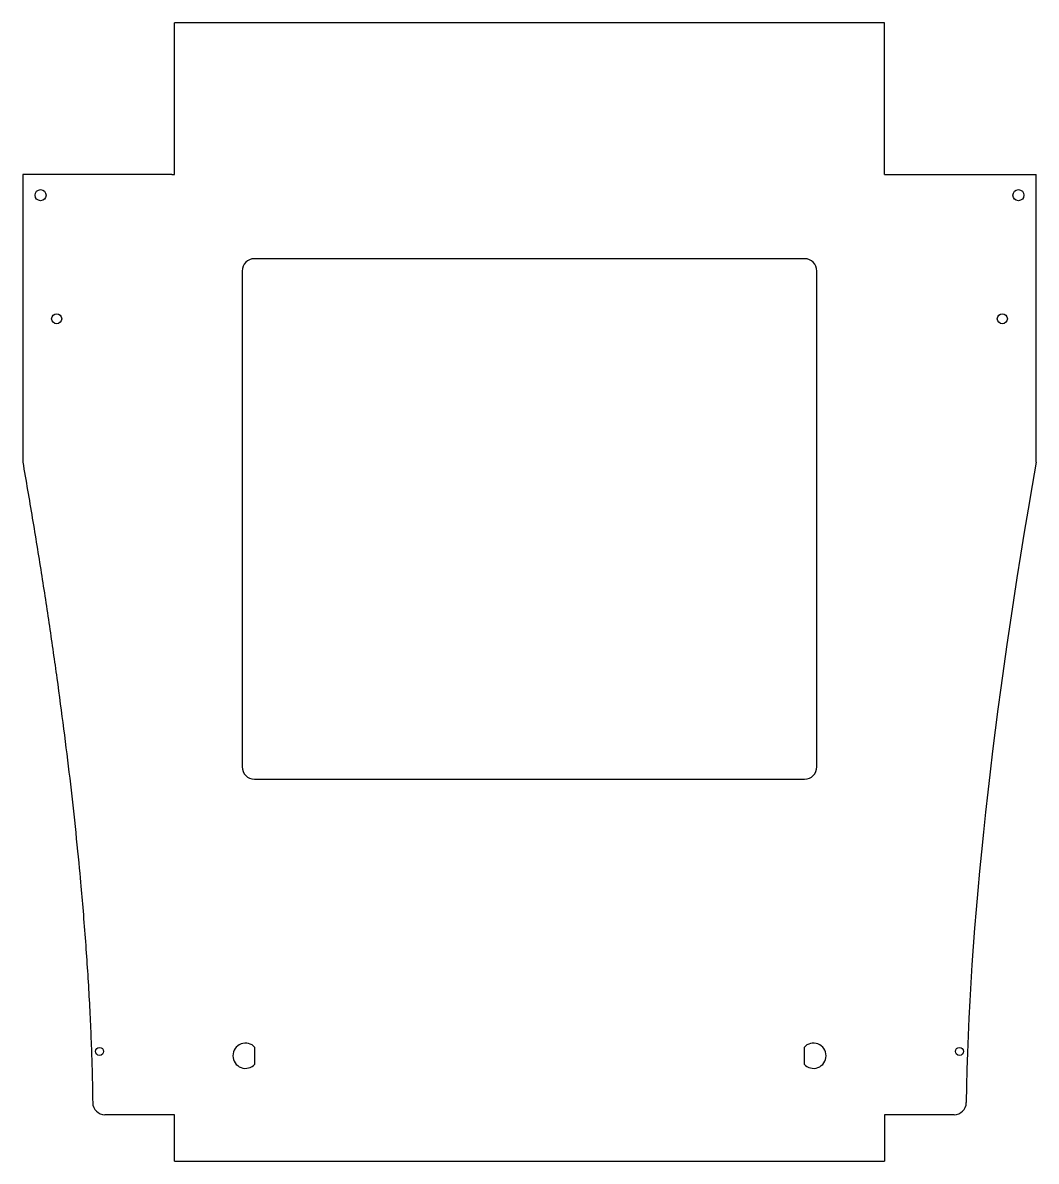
# Model space of a CAD drawing. Header units: millimetres. Extents: x -413 to 413, y -433 to 493.
import ezdxf

# ---------------------------------------------------------------- set-up
doc = ezdxf.new("R2010")
doc.units = ezdxf.units.MM

msp = doc.modelspace()

# ---------------------------------------------------------------- linework, layer by layer
at = {"color": 7, "linetype": 'Continuous', "lineweight": 25}
for p, q in [((289.06, 493.42), (-289.06, 493.42)), ((-289.06, 369.85), (-289.06, 493.42)), ((289.06, 369.85), (289.06, 493.42)), ((-291.36, 369.85), (-412.63, 369.85)), ((-412.63, 369.85), (-412.63, 135.82)), ((-291.36, 369.85), (-289.03, 369.82)), ((-289.06, 369.85), (-289.03, 369.82)), ((289.06, 369.85), (412.63, 369.85)), ((412.63, 135.82), (412.63, 369.85)), ((224.03, 301.32), (-224.03, 301.32)), ((-234.03, 291.32), (-234.03, -112.32)), ((234.03, -112.32), (234.03, 291.32)), ((-224.03, -122.32), (224.03, -122.32)), ((-223.56, -354.31), (-223.56, -340.78)), ((223.56, -340.78), (223.56, -354.31)), ((-289.03, -395.55), (-345.67, -395.55)), ((-289.03, -433.41), (-289.03, -395.55)), ((289.03, -395.55), (289.03, -433.41)), ((345.67, -395.55), (289.03, -395.55)), ((-289.03, -433.41), (289.03, -433.41))]:
    msp.add_line(p, q, dxfattribs=at)
for centre, radius in [((-398.13, 353.05), 4.5), ((398.13, 353.05), 4.5), ((-385.03, 252.45), 4.1), ((385.03, 252.45), 4.1), ((-350.11, -343.98), 3.25), ((350.11, -343.98), 3.25)]:
    msp.add_circle(centre, radius, dxfattribs=at)
for centre, radius, start, end in [((-224.03, 291.32), 10, 90, 180), ((224.03, 291.32), 10, 0, 90), ((-224.03, -112.32), 10, 180, 270), ((224.03, -112.32), 10, 270, 0), ((-231.26, -347.55), 10.25, 41.30387, 318.69613), ((231.26, -347.55), 10.25, 221.30387, 138.69613), ((-345.67, -385.55), 10, 180.75528, 270), ((345.67, -385.55), 10, 270, 359.24472)]:
    msp.add_arc(centre, radius, start, end, dxfattribs=at)
for points, degree in [([(-412.63, 135.82), (-358.47, -173.56), (-355.67, -385.68)], 2), ([(412.63, 135.82), (376.52, -70.43), (357.53, -244.26), (355.67, -385.68)], 3)]:
    msp.add_open_spline(points, degree=degree, dxfattribs=at)

doc.saveas('drawing.dxf')
